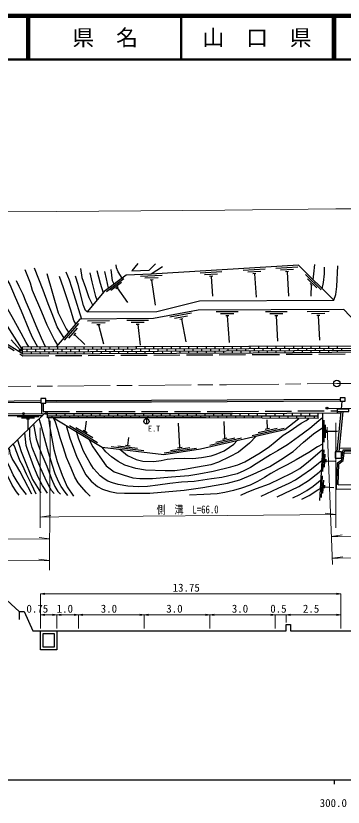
# Model space of a CAD drawing. Units: millimetres at full size, sheet at 1:1000, with parts at other scales. Extents: x 40000 to 680000, y 20000 to 380000.
# Drawn here: x 295178 to 370094, y 198715 to 380000 of the extents above; entities that cross this region are included whole.
import ezdxf
from ezdxf.enums import TextEntityAlignment as Align

# ---------------------------------------------------------------- set-up
doc = ezdxf.new("R2010")
doc.units = ezdxf.units.MM
doc.header["$LTSCALE"] = 1000
doc.linetypes.add('CHAIN', pattern=[18.5, 12, -1.5, 3.5, -1.5])
doc.linetypes.add('DASHED', pattern=[7.5, 6, -1.5])
for name, color, linetype, lineweight in [('M-BGD', 7, 'Continuous', 25), ('M-BMK', 2, 'CHAIN', 13), ('M-BMK-SRVR', 3, 'Continuous', 25), ('M-STR-HTXT', 7, 'Continuous', 13), ('M-STR-STRC', 7, 'Continuous', 25), ('M-TTL', 2, 'Continuous', 140), ('M-TTL-BAND', 7, 'Continuous', 25), ('M-TTL-LINE', 7, 'Continuous', 50)]:
    doc.layers.add(name, color=color, linetype=linetype, lineweight=lineweight)
doc.layers.add('M-TTL-TXT', color=7, linetype='Continuous')
doc.styles.add('ＭＳ ゴシック', font='')
doc.styles.get('ＭＳ ゴシック').set_extended_font_data('MS Gothic')

# ---------------------------------------------------------------- blocks, each defined once
blk = doc.blocks.new('open_arrow')
at = {"color": 0, "linetype": 'Continuous', "lineweight": -2}
blk.add_lwpolyline([(7.5, 1.25), (0, 0), (7.5, -1.25)], dxfattribs=at)

msp = doc.modelspace()

# ---------------------------------------------------------------- hatches: boundary and pattern name
at = {"layer": 'M-STR-STRC'}
msp.add_hatch(color=256, dxfattribs=at).paths.add_polyline_path([(296469, 303554, -0.41421), (296369, 303215, -0.41421), (296030, 303315, -1)])

# ---------------------------------------------------------------- linework, layer by layer
at = {"layer": 'M-BGD'}
for p, q in [((359842, 322884), (326187, 320826)), ((342325, 321362), (337334, 321057)), ((352232, 321968), (347242, 321663)), ((351262, 321457), (348267, 321274)), ((350141, 320938), (349443, 320895)), ((349792, 320917), (350207, 315550)), ((359685, 322423), (354694, 322118)), ((358714, 321913), (355719, 321730)), ((357594, 321394), (356895, 321351)), ((357244, 321372), (357587, 315762)), ((319927, 319765), (315917, 316779)), ((328703, 320477), (323707, 320277)), ((327721, 319987), (324724, 319867)), ((326590, 319491), (325891, 319463)), ((326241, 319477), (327037, 313741)), ((341354, 320852), (338360, 320669)), ((340234, 320333), (339535, 320290)), ((339885, 320311), (340161, 315795)), ((365051, 317200), (361504, 320724)), ((364088, 317650), (361959, 319764)), ((319340, 318879), (316934, 317087)), ((318633, 317903), (318071, 317485)), ((318352, 317694), (320751, 314326)), ((363018, 318205), (362521, 318698)), ((362770, 318452), (362670, 315816)), ((335365, 311862), (330451, 310942)), ((346051, 312178), (341051, 312166)), ((357292, 312205), (352292, 312193)), ((366881, 312228), (361881, 312216)), ((316580, 310126), (311580, 310067)), ((325559, 310233), (320560, 310174)), ((334465, 311235), (331517, 310683)), ((333418, 310581), (332730, 310453)), ((333074, 310517), (334053, 305284)), ((345053, 311726), (342053, 311719)), ((343904, 311273), (343204, 311271)), ((343554, 311272), (343971, 305139)), ((356293, 311753), (353293, 311746)), ((355144, 311300), (354444, 311298)), ((354794, 311299), (355097, 305491)), ((365882, 311776), (362882, 311768)), ((364733, 311323), (364033, 311321)), ((364383, 311322), (364707, 305685)), ((309530, 309482), (306272, 305689)), ((309219, 308431), (307265, 306155)), ((315585, 309665), (312585, 309629)), ((314441, 309201), (313741, 309193)), ((314091, 309197), (315253, 304894)), ((324565, 309771), (321565, 309736)), ((323420, 309308), (322720, 309299)), ((323070, 309304), (323638, 304569)), ((308812, 307265), (308356, 306734)), ((308584, 306999), (310952, 304677)), ((296688, 302640), (296703, 304179)), ((296692, 303029), (376341, 303417)), ((296698, 303655), (376329, 303880)), ((296703, 304179), (376334, 304405)), ((297705, 303658), (297707, 303034)), ((298703, 304185), (298705, 303660)), ((298707, 303039), (298708, 302546)), ((299705, 303663), (299707, 303044)), ((300703, 304191), (300705, 303666)), ((300707, 303049), (300708, 302556)), ((301705, 303669), (301707, 303054)), ((302703, 304196), (302705, 303672)), ((302707, 303059), (302708, 302566)), ((303705, 303675), (303707, 303063)), ((304703, 304202), (304705, 303677)), ((304707, 303068), (304708, 302576)), ((305705, 303680), (305707, 303073)), ((306703, 304208), (306705, 303683)), ((306707, 303078), (306708, 302586)), ((307705, 303686), (307707, 303083)), ((308703, 304213), (308705, 303689)), ((308707, 303088), (308708, 302596)), ((309705, 303692), (309707, 303093)), ((310703, 304219), (310705, 303694)), ((310707, 303097), (310708, 302606)), ((311705, 303697), (311707, 303102)), ((312703, 304225), (312705, 303700)), ((312707, 303107), (312708, 302616)), ((313705, 303703), (313707, 303112)), ((314703, 304230), (314705, 303706)), ((314707, 303117), (314708, 302626)), ((315705, 303709), (315707, 303122)), ((316703, 304236), (316705, 303711)), ((316707, 303127), (316708, 302636)), ((317705, 303714), (317707, 303131)), ((318703, 304242), (318705, 303717)), ((318707, 303136), (318708, 302646)), ((319705, 303720), (319707, 303141)), ((320703, 304247), (320705, 303723)), ((320707, 303146), (320708, 302656)), ((321705, 303725), (321707, 303151)), ((322703, 304253), (322705, 303728)), ((322706, 303156), (322708, 302666)), ((323705, 303731), (323706, 303161)), ((324703, 304259), (324705, 303734)), ((324706, 303165), (324708, 302676)), ((325705, 303737), (325706, 303170)), ((326703, 304264), (326705, 303740)), ((326706, 303175), (326708, 302686)), ((327705, 303742), (327706, 303180)), ((328703, 304270), (328705, 303745)), ((328706, 303185), (328708, 302696)), ((329705, 303748), (329706, 303190)), ((330703, 304276), (330705, 303751)), ((330706, 303195), (330708, 302706)), ((331705, 303754), (331706, 303200)), ((332703, 304281), (332705, 303757)), ((332706, 303204), (332708, 302716)), ((333705, 303759), (333706, 303209)), ((334703, 304287), (334705, 303762)), ((334706, 303214), (334708, 302725)), ((335705, 303765), (335706, 303219)), ((336703, 304293), (336705, 303768)), ((336706, 303224), (336708, 302735)), ((337705, 303771), (337706, 303229)), ((338703, 304298), (338705, 303774)), ((338706, 303234), (338708, 302745)), ((339705, 303776), (339706, 303238)), ((340703, 304304), (340705, 303779)), ((340706, 303243), (340708, 302755)), ((341705, 303782), (341706, 303248)), ((342703, 304310), (342705, 303785)), ((342706, 303253), (342708, 302765)), ((343705, 303788), (343706, 303258)), ((344703, 304315), (344705, 303791)), ((344706, 303263), (344708, 302775)), ((345705, 303793), (345706, 303268)), ((346703, 304321), (346705, 303796)), ((346706, 303272), (346708, 302785)), ((347705, 303799), (347706, 303277)), ((348703, 304327), (348705, 303802)), ((348706, 303282), (348708, 302795)), ((349705, 303805), (349706, 303287)), ((350703, 304332), (350705, 303808)), ((350706, 303292), (350708, 302808)), ((351705, 303810), (351706, 303297)), ((352703, 304338), (352705, 303813)), ((352706, 303302), (352708, 302824)), ((353705, 303816), (353706, 303306)), ((354703, 304344), (354705, 303819)), ((354706, 303311), (354708, 302839)), ((355705, 303822), (355706, 303316)), ((356703, 304349), (356705, 303825)), ((356706, 303321), (356707, 302854)), ((357705, 303827), (357706, 303326)), ((358703, 304355), (358705, 303830)), ((358706, 303331), (358707, 302870)), ((359705, 303833), (359706, 303336)), ((360703, 304361), (360705, 303836)), ((360706, 303341), (360707, 302885)), ((361705, 303839), (361706, 303345)), ((362703, 304366), (362705, 303841)), ((362706, 303350), (362707, 302900)), ((363705, 303844), (363706, 303355)), ((364703, 304372), (364705, 303847)), ((364706, 303360), (364707, 302916)), ((365705, 303850), (365706, 303365)), ((366703, 304378), (366705, 303853)), ((366706, 303370), (366707, 302931)), ((367705, 303856), (367706, 303375)), ((368703, 304383), (368705, 303858)), ((368706, 303379), (368707, 302946)), ((369705, 303861), (369706, 303384)), ((369720, 289925), (369898, 291714)), ((302422, 288388), (364407, 288388)), ((303422, 288388), (303422, 287906)), ((304422, 288870), (304422, 288388)), ((305422, 288388), (305422, 287906)), ((306422, 288871), (306422, 288388)), ((307422, 288388), (307422, 287906)), ((308422, 288872), (308422, 288388)), ((309422, 288388), (309422, 287906)), ((310422, 288872), (310422, 288388)), ((311422, 288388), (311422, 287905)), ((312422, 288873), (312422, 288388)), ((313422, 288388), (313422, 287905)), ((314422, 288874), (314422, 288388)), ((315422, 288388), (315422, 287905)), ((316422, 288874), (316422, 288388)), ((317422, 288388), (317422, 287905)), ((318422, 288875), (318422, 288388)), ((319422, 288388), (319422, 287902)), ((320422, 288876), (320422, 288388)), ((321422, 288388), (321422, 287900)), ((322422, 288877), (322422, 288388)), ((323422, 288388), (323422, 287898)), ((324422, 288877), (324422, 288388)), ((325422, 288388), (325422, 287896)), ((326422, 288878), (326422, 288388)), ((327422, 288388), (327422, 287894)), ((328422, 288879), (328422, 288388)), ((329422, 288388), (329422, 287892)), ((330422, 288880), (330422, 288388)), ((331422, 288388), (331422, 287890)), ((332422, 288880), (332422, 288388)), ((333422, 288388), (333422, 287887)), ((334422, 288881), (334422, 288388)), ((335422, 288388), (335422, 287885)), ((336422, 288882), (336422, 288388)), ((337422, 288388), (337422, 287883)), ((338422, 288883), (338422, 288388)), ((339422, 288388), (339422, 287879)), ((340422, 288883), (340422, 288388)), ((341422, 288388), (341422, 287870)), ((342422, 288884), (342422, 288388)), ((343422, 288388), (343422, 287862)), ((344422, 288885), (344422, 288388)), ((345422, 288388), (345422, 287853)), ((346422, 288895), (346422, 288388)), ((347422, 288388), (347422, 287845)), ((348422, 288907), (348422, 288388)), ((349422, 288388), (349422, 287836)), ((350422, 288919), (350422, 288388)), ((351422, 288388), (351422, 287828)), ((352422, 288931), (352422, 288388)), ((353422, 288388), (353422, 287819)), ((354422, 288943), (354422, 288388)), ((355422, 288388), (355422, 287811)), ((356422, 288955), (356422, 288388)), ((357422, 288388), (357422, 287802)), ((358422, 288967), (358422, 288388)), ((359422, 288388), (359422, 287794)), ((360422, 288980), (360422, 288388)), ((361422, 288388), (361422, 287785)), ((362422, 288992), (362422, 288388)), ((363422, 288388), (363422, 287777)), ((364411, 287772), (364404, 289004)), ((368688, 289382), (368690, 289030)), ((368743, 280137), (369665, 289382)), ((369145, 280137), (370067, 289382)), ((300448, 288168), (295448, 288164)), ((299448, 287867), (296448, 287864)), ((298299, 287566), (297599, 287565)), ((297949, 287566), (297951, 285187)), ((311026, 284833), (311354, 287124)), ((325073, 287695), (325073, 286495)), ((332719, 281134), (332390, 286664)), ((343035, 283171), (342878, 287040)), ((352752, 285421), (352669, 287439)), ((365682, 287334), (365675, 282334)), ((307440, 286144), (313872, 282287)), ((308912, 285681), (312771, 283367)), ((310576, 285103), (311477, 284563)), ((349261, 283873), (356568, 285565)), ((350641, 284562), (355025, 285577)), ((352240, 285302), (353263, 285539)), ((365981, 286333), (365977, 283333)), ((366279, 285183), (366278, 284483)), ((366279, 284833), (368801, 284829)), ((320801, 281584), (321020, 283370)), ((339544, 281624), (346851, 283316)), ((340925, 282313), (345309, 283328)), ((342524, 283053), (343547, 283290)), ((316992, 281325), (324436, 280414)), ((318524, 281500), (322991, 280953)), ((320280, 281647), (321322, 281520)), ((329122, 279852), (336535, 280994)), ((330550, 280436), (334997, 281121)), ((332200, 281055), (333238, 281214)), ((369224, 280926), (396714, 281358)), ((365670, 280609), (365377, 275617)), ((365911, 279593), (365735, 276598)), ((366143, 278427), (366102, 277728)), ((366123, 278078), (368261, 277952)), ((365320, 274644), (365027, 269652)), ((365561, 273628), (365385, 270633)), ((365793, 272462), (365752, 271764)), ((365773, 272113), (367997, 271983)), ((295957, 243550), (295957, 241719))]:
    msp.add_line(p, q, dxfattribs=at)
at = {"layer": 'M-BGD', "linetype": 'DASHED'}
for p, q in [((301030, 291272), (301032, 288868)), ((301458, 291272), (301459, 289369))]:
    msp.add_line(p, q, dxfattribs=at)
at = {"layer": 'M-BGD'}
for points in [[(328755, 322471), (326187, 320826), (320441, 320596), (315425, 316861), (311538, 312164), (327410, 312250), (337226, 314691), (367927, 314850), (359842, 322884)], [(319490, 319888), (318608, 321371), (318241, 322299), (318110, 322956)], [(323117, 323228), (321737, 321588), (325656, 321731), (327115, 323189)], [(363230, 319517), (363412, 320858), (363646, 323006)], [(367927, 314850), (368437, 316179), (368647, 317963), (368839, 322729)], [(237260, 321220), (239690, 319998), (245565, 318523), (252664, 317227), (256613, 317109), (259412, 317275), (264700, 317942), (270242, 318872), (274195, 319933), (276605, 320692), (279093, 321238), (280855, 321528), (281881, 321538), (283316, 321081), (284216, 320561), (285843, 318867), (287939, 316381), (290862, 312465), (294808, 306372), (296696, 303410)], [(292136, 321273), (293765, 318415), (295058, 315581), (296407, 312449), (298172, 308126), (298903, 306356), (300148, 304189)], [(297206, 321853), (298434, 318797), (298931, 317159), (301042, 312170), (302301, 309200), (303999, 305715), (304704, 304553)], [(306185, 306279), (305457, 307366), (304661, 308766), (303511, 311764), (302594, 314057), (301441, 317115), (299411, 322169)], [(302238, 320936), (304829, 311978), (305458, 310757), (306716, 308300), (307236, 307503)], [(306645, 321334), (307395, 319529), (308473, 316144), (310221, 310501)], [(309980, 322116), (310292, 320042), (311097, 317789), (311854, 315474), (312768, 313650)], [(313779, 314873), (313502, 315686), (312641, 319087), (312219, 321089)], [(313719, 321694), (314485, 318778), (315154, 316534)], [(316421, 317603), (315931, 319726), (315556, 321449)], [(317707, 318560), (317335, 319313), (316998, 321891)], [(365302, 317458), (365598, 318886), (365833, 320877), (365789, 322394)], [(298123, 304184), (297555, 305178), (296374, 307332), (294370, 311044), (292824, 313746), (290593, 317556), (289129, 319550)], [(302002, 304194), (301013, 306189), (299812, 308946), (298362, 312533), (297567, 314414), (296825, 316164), (295911, 317960), (295322, 319270)], [(308872, 309408), (308452, 310169), (307786, 312576), (306972, 314952), (306075, 317693), (305134, 320269)], [(311538, 312164), (311096, 312531), (310633, 313618), (309406, 318489), (308850, 320334)], [(378176, 304288), (370269, 312686), (336898, 312606), (326697, 310697), (309807, 310496), (304401, 304201)], [(105295, 301225), (134729, 301706), (154345, 307454), (164881, 306949), (173649, 301633), (205976, 301796), (216241, 306095), (226959, 306242), (237268, 302088), (248135, 301923), (260102, 306038), (289806, 306853), (296858, 302537), (349517, 302799), (376485, 303006)], [(302006, 291860), (304591, 291886), (326249, 291922), (343571, 292035), (369385, 292157)], [(256726, 291426), (258851, 291441), (282423, 291660), (300909, 291849)], [(256726, 291076), (258854, 291091), (282427, 291310), (300909, 291499)], [(302006, 291510), (304593, 291536), (326250, 291572), (343573, 291685), (369385, 291807)], [(366393, 290128), (406024, 290018), (437497, 289929), (456434, 289847), (466778, 289517), (478442, 288916), (492078, 287947), (507420, 286224), (522833, 284170), (536051, 281828), (554087, 278365), (567209, 275786)], [(66998, 286025), (87885, 286337), (116415, 286763), (140976, 287127), (171395, 287624), (205533, 288297), (217048, 288273), (244045, 288299), (277804, 288448), (301345, 288469)], [(140970, 287527), (171388, 288024), (205529, 288697), (217048, 288673), (244044, 288699), (277803, 288848), (301759, 288869)], [(301759, 288869), (293273, 280663), (293001, 270768)], [(301759, 288869), (344739, 288885), (369631, 289035)], [(364411, 287772), (338758, 287882), (317412, 287905), (302422, 287907), (302422, 288869)], [(365385, 289010), (365373, 280659), (364686, 268952)], [(368936, 272538), (420529, 272884), (455537, 273112), (456180, 288510)], [(307107, 270081), (306467, 270862), (305528, 272188), (304929, 273350), (304156, 275058), (303606, 277008), (302687, 279997), (302078, 282180), (301441, 284469), (300911, 286488), (300531, 287682)], [(302658, 287907), (302890, 286042), (303908, 280655), (304618, 277923), (305791, 274784), (306959, 272116), (308386, 269989)], [(303800, 287906), (314969, 281209), (329085, 279482), (337464, 280773), (356734, 285234), (359921, 287791)], [(312224, 269950), (311248, 270887), (310244, 272006), (309478, 272987), (308679, 274340), (307829, 276368), (306786, 278787), (306057, 281006), (305312, 283360), (304814, 285268), (304247, 286915), (303800, 287906)], [(365383, 287887), (364559, 287250), (362443, 285492), (359861, 283580), (357369, 281735), (355050, 280373), (353499, 279399), (350198, 277372), (348850, 276539), (347343, 275743), (345811, 275082), (342363, 274258), (339961, 273952), (335959, 273301), (333080, 273154), (330409, 272897), (327652, 272468), (325294, 272200), (323280, 272123), (320848, 272278), (318571, 272603), (317270, 272990), (316253, 273414), (315414, 273915), (314456, 274655), (313758, 275417), (312973, 276312), (312189, 277520), (311468, 278711), (310607, 280402), (310193, 281469), (309589, 283009), (309038, 284765)], [(311906, 283046), (312789, 281232), (314388, 278945), (315852, 276885), (317713, 275563), (319769, 274817), (321920, 274183), (323548, 274032), (326438, 274005), (330782, 274359), (334780, 274707), (337056, 275112), (340342, 275708), (344420, 276655), (345973, 277168), (347554, 277865), (351122, 279913), (353235, 281373), (354552, 282396), (356399, 283918), (357732, 284738), (360463, 286647), (361595, 287297), (362244, 287782)], [(303932, 270544), (303363, 271241), (302750, 272305), (301911, 274061), (300851, 276423), (299932, 278704), (298877, 281084), (298486, 282967), (298418, 284018), (298353, 285575)], [(299229, 286422), (299867, 283083), (300381, 281529), (301106, 279486), (302274, 276797), (303304, 273958), (304103, 272201), (304817, 271035), (305425, 270401)], [(306698, 286169), (307534, 283279), (309155, 278918), (310189, 276824), (311123, 274934), (312402, 273394), (313876, 272211), (315018, 271582), (316706, 271000), (318246, 270720), (320056, 270613), (325845, 270640), (333669, 271321), (337986, 271910), (343620, 272921), (346474, 273704), (349526, 275012), (353288, 276775), (355715, 278266), (358627, 280200), (361052, 282329), (363289, 284217), (364782, 285260), (365380, 285651)], [(295559, 282874), (296361, 280226), (297604, 277102), (298997, 273798), (300896, 270710)], [(302421, 270614), (301292, 272388), (300307, 274307), (299258, 276705), (297827, 280672), (297548, 281549), (297220, 284481)], [(350163, 283713), (348667, 282128), (346128, 280051), (344105, 278948), (341574, 277718), (339788, 277149), (336739, 276604), (333761, 276072), (331596, 275769), (329335, 275728), (324846, 275921), (322626, 276321), (320117, 277092), (318625, 277922), (317067, 278997), (315757, 280140), (314969, 281209)], [(299860, 270438), (298755, 272703), (297635, 274981), (296765, 276916), (296090, 278107), (295525, 279551), (295232, 280342), (295007, 281062), (294787, 281561), (294598, 281945)], [(318959, 280721), (320753, 279262), (322753, 278329), (324247, 277990), (326744, 277902), (328443, 278116), (329833, 278416), (331385, 278571), (333785, 278639), (335706, 278610), (337704, 278823), (339872, 279165), (341036, 279562), (342852, 280340), (344115, 281195), (345065, 281873), (345824, 282708)], [(365374, 281910), (364237, 281246), (362211, 279932), (359319, 278257), (357271, 277145), (355476, 276189), (353503, 275119), (352067, 274228), (350466, 273335), (348802, 272487), (346851, 271778), (345012, 271223), (342975, 270798), (341223, 270504), (338196, 270330), (334944, 270166)], [(368542, 271567), (368772, 277636), (369812, 278266), (370110, 280578), (384572, 280776), (398789, 281029), (419917, 281332), (435344, 281623), (442973, 281674)], [(368936, 272538), (369082, 277370), (370087, 278135), (370434, 280365), (384578, 280354), (398795, 280607), (419924, 280910), (435350, 281200), (442976, 281252)], [(298835, 270410), (297108, 273778), (296081, 275726), (295294, 276963), (294368, 278593), (293882, 279741), (293774, 280438), (293594, 280973)], [(346657, 270170), (348118, 270900), (350291, 271681), (353212, 272793), (358261, 275267), (360156, 276291), (362158, 277911), (364750, 280120), (365373, 280659)], [(370014, 279833), (396341, 280082), (417962, 280345), (436616, 280528), (444756, 280546), (453323, 280268), (475132, 279389), (482596, 278893), (495492, 277779), (512214, 275982), (529821, 273249), (551140, 269666), (565772, 267213)], [(297598, 270321), (296482, 271763), (295461, 273315), (294584, 274866), (293592, 277033), (293196, 277848)], [(351309, 269931), (355210, 271789), (357726, 272908), (359217, 273671), (360642, 274703), (362818, 276205), (364429, 277490), (365224, 278130)], [(354986, 269787), (359915, 272149), (362145, 273564), (364595, 275493), (365095, 275920)], [(295970, 270213), (295299, 270945), (294340, 272468), (293601, 274098), (293117, 275004)], [(358550, 269610), (360154, 270334), (361769, 271225), (363248, 272279), (364418, 273238), (364963, 273675)], [(360625, 269280), (361414, 269629), (362320, 270079), (364287, 271390), (364847, 271695)], [(368542, 271567), (424082, 271731), (455739, 271842), (468682, 271516), (480249, 270925), (488906, 270241), (497507, 269452), (510063, 268190), (524175, 266159), (534491, 264461), (564321, 258561)], [(292225, 246986), (295957, 243550), (297067, 243550), (299102, 239143), (357050, 239143), (357050, 240548), (358062, 240548), (358062, 239133), (372080, 239133), (378499, 232772)]]:
    msp.add_lwpolyline(points, dxfattribs=at)
at = {"layer": 'M-BGD', "linetype": 'DASHED'}
for points in [[(65809, 299433), (73536, 300098), (80876, 300449), (95699, 300668), (134790, 301307), (154393, 307051), (164761, 306554), (173538, 301233), (206058, 301396), (216324, 305696), (226884, 305841), (237187, 301689), (248199, 301522), (260174, 305640), (289698, 306450), (296746, 302136), (349519, 302399), (376488, 302606)], [(301459, 289369), (344737, 289385), (368688, 289530)]]:
    msp.add_lwpolyline(points, dxfattribs=at)
at = {"layer": 'M-BGD'}
for points in [[(300909, 291272), (302006, 291272), (302006, 292353), (300909, 292353)], [(369385, 291714), (370565, 291714), (370565, 292493), (369385, 292493)], [(368688, 289382), (371374, 289382), (371374, 289925), (368688, 289925)], [(368303, 278694), (369702, 278694), (369702, 280137), (368303, 280137)], [(300800, 239143), (304550, 239143), (304550, 234723), (300800, 234723)], [(301412, 238531), (303937, 238531), (303937, 235335), (301412, 235335)]]:
    msp.add_lwpolyline(points, close=True, dxfattribs=at)
for centre, radius in [((366393, 290128), 225), ((296959, 288865), 225), ((302187, 288869), 225), ((325073, 287095), 600)]:
    msp.add_circle(centre, radius, dxfattribs=at)
at = {"layer": 'M-BMK'}
msp.add_lwpolyline([(66455, 292335), (129494, 293147), (152199, 293438), (167482, 293801), (201618, 294087), (223421, 294359), (244789, 294599), (268074, 294984), (304797, 295198), (343379, 295495), (368667, 295759), (391657, 295820), (429809, 296122), (445771, 296191), (459638, 296015), (469610, 295687), (481409, 294999), (495054, 293854), (507912, 292465), (518413, 291013), (532406, 288818), (568251, 282003)], dxfattribs=at)
at = {"layer": 'M-BMK-SRVR'}
msp.add_circle((368667, 295759), 750, dxfattribs=at)
at = {"layer": 'M-STR-HTXT'}
for p, q in [((296249, 303434), (294139, 305759)), ((303054, 287238), (302882, 253011)), ((368430, 286779), (368387, 262700)), ((300780, 262681), (300758, 285621)), ((367666, 254339), (366464, 285768)), ((300778, 265174), (303207, 265530)), ((368392, 265754), (365958, 266071)), ((367421, 260744), (369850, 261101)), ((302918, 260187), (300485, 260514)), ((367612, 255746), (370041, 256101)), ((302893, 255187), (300460, 255514)), ((300800, 239643), (300800, 247596)), ((369550, 247595), (300800, 247595)), ((369550, 239633), (369550, 247596)), ((300800, 242788), (304550, 242788)), ((304550, 239643), (304550, 242790)), ((304550, 242789), (309550, 242789)), ((309550, 239643), (309550, 242790)), ((309550, 242788), (324550, 242788)), ((324550, 239643), (324550, 242790)), ((324550, 242789), (339550, 242789)), ((339550, 239643), (339550, 242791)), ((339550, 242790), (354550, 242790)), ((352550, 242790), (359050, 242790)), ((354550, 239643), (354550, 242791)), ((357050, 241048), (357050, 242791)), ((357050, 242790), (369550, 242790))]:
    msp.add_line(p, q, dxfattribs=at)
for points in [[(62827, 332292), (128979, 333143), (151467, 333432), (166840, 333797), (201201, 334085), (222947, 334356), (244234, 334595), (267626, 334982), (304526, 335198), (343016, 335493), (368405, 335758), (375181, 335776)], [(300778, 265174), (305000, 265199), (343651, 265496), (368392, 265754)], [(367421, 260744), (368896, 260759), (391842, 260821), (430022, 261123), (445624, 261190), (458841, 261022), (468017, 260721), (478926, 260085), (491710, 259011), (503636, 257723), (513304, 256387), (526424, 254329), (562463, 247476)], [(69630, 257373), (129945, 258149), (152839, 258443), (168045, 258805), (201983, 259089), (223835, 259362), (245275, 259602), (268466, 259986), (302918, 260187)], [(367612, 255746), (368929, 255759), (391868, 255821), (430053, 256123), (445603, 256189), (458727, 256023), (467789, 255725), (478571, 255097), (491232, 254034), (503025, 252760), (512574, 251440), (525569, 249402), (561636, 242544)], [(70083, 252379), (130009, 253150), (152930, 253444), (168125, 253805), (202035, 254089), (223894, 254362), (245344, 254602), (268522, 254986), (302893, 255187)]]:
    msp.add_lwpolyline(points, dxfattribs=at)
at = {"layer": 'M-STR-STRC'}
msp.add_circle((296249, 303434), 250, dxfattribs=at)
at = {"layer": 'M-TTL'}
msp.add_line((680000, 380000), (40000, 380000), dxfattribs=at)
at = {"layer": 'M-TTL-BAND'}
for p, q in [((40000, 205000), (579000, 205000)), ((368000, 205000), (368000, 204000))]:
    msp.add_line(p, q, dxfattribs=at)
at = {"layer": 'M-TTL-LINE'}
for p, q in [((297750, 380000), (297750, 370000)), ((298250, 380000), (298250, 370000)), ((333000, 380000), (333000, 370000)), ((367750, 380000), (367750, 370000)), ((368250, 380000), (368250, 370000)), ((40000, 370000), (680000, 370000))]:
    msp.add_line(p, q, dxfattribs=at)

# ---------------------------------------------------------------- block references
at = {"layer": 'M-STR-HTXT', "xscale": 133, "yscale": 133}
for p in [(300800, 247595), (300800, 242788), (304550, 242789), (309550, 242788), (324550, 242789), (339550, 242790), (357050, 242790), (357050, 242790)]:
    msp.add_blockref('open_arrow', p, dxfattribs=at)
at = {"layer": 'M-STR-HTXT', "xscale": 133, "yscale": 133, "rotation": 180}
for p in [(369550, 247595), (304550, 242788), (309550, 242789), (324550, 242788), (339550, 242789), (354550, 242790), (354550, 242790), (369550, 242790)]:
    msp.add_blockref('open_arrow', p, dxfattribs=at)

# ---------------------------------------------------------------- texts
at = {"layer": 'M-BGD', "style": 'ＭＳ ゴシック'}
msp.add_text('E.T', height=1320, dxfattribs=at).set_placement((325404, 286103), align=Align.TOP_LEFT)
at = {"layer": 'M-STR-HTXT', "style": 'ＭＳ ゴシック', "width": 0.8}
msp.add_text('側\u3000溝\u3000L=66.0', height=1833, rotation=0.44, dxfattribs=at).set_placement((334499, 265426), align=Align.BOTTOM_CENTER)
at = {"layer": 'M-STR-HTXT', "style": 'ＭＳ ゴシック'}
for s, p in [('13.75', (334175, 248994)), ('0.75', (300095, 244186)), ('1.0', (306392, 244187)), ('3.0', (316481, 244186)), ('3.0', (331481, 244187)), ('3.0', (346481, 244188)), ('0.5', (355282, 244188)), ('2.5', (362757, 244188))]:
    msp.add_text(s, height=1833, dxfattribs=at).set_placement(p, align=Align.MIDDLE_CENTER)
at = {"layer": 'M-TTL-BAND', "style": 'ＭＳ ゴシック'}
msp.add_text('300.0', height=1833, dxfattribs=at).set_placement((367844, 198195), align=Align.BOTTOM_CENTER)
at = {"layer": 'M-TTL-TXT', "style": 'ＭＳ ゴシック'}
for s, p in [('県\u3000名', (315625, 375000)), ('山\u3000口\u3000県', (350375, 375000))]:
    msp.add_text(s, height=3666, dxfattribs=at).set_placement(p, align=Align.MIDDLE_CENTER)

doc.saveas('drawing.dxf')
